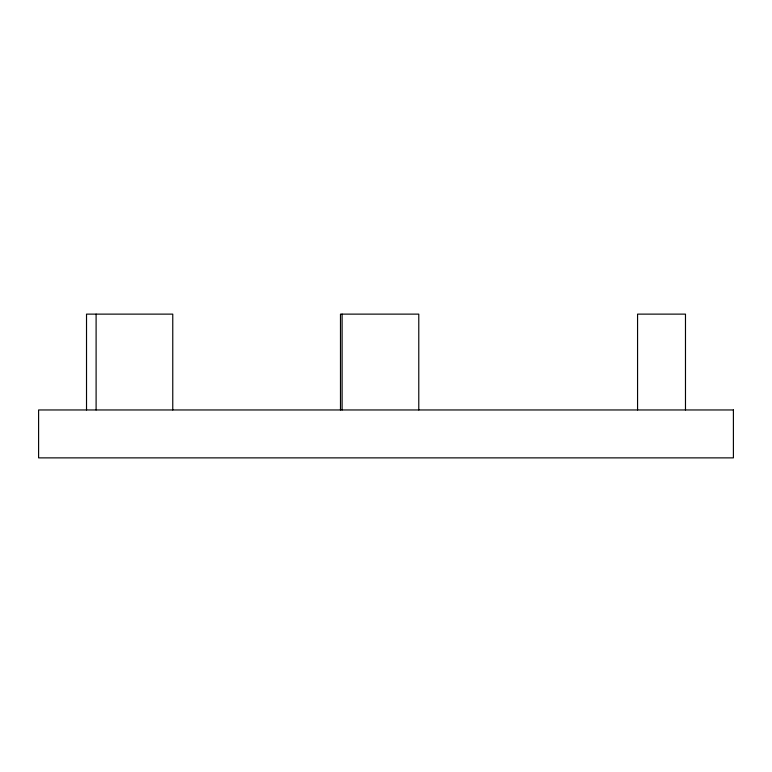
<?xml version="1.0" encoding="UTF-8"?>
<svg xmlns="http://www.w3.org/2000/svg" width="772" height="772" viewBox="0 0 772 772"><rect width="100%" height="100%" fill="white"/><g stroke="black" fill="none" stroke-linecap="round" stroke-linejoin="round"><path stroke-width="1.16" d="M685.478 409.961L685.478 314.127L637.566 314.127L637.566 409.961M418.781 409.961L418.781 314.127L340.481 314.127L340.481 409.961M342.112 314.127L342.112 409.961M172.764 409.961L172.764 314.127L86.522 314.127L86.522 409.961M96.104 314.127L96.104 409.961M733.4 409.961L38.6 409.961L38.6 457.873L733.4 457.873L733.4 409.961"/></g></svg>
